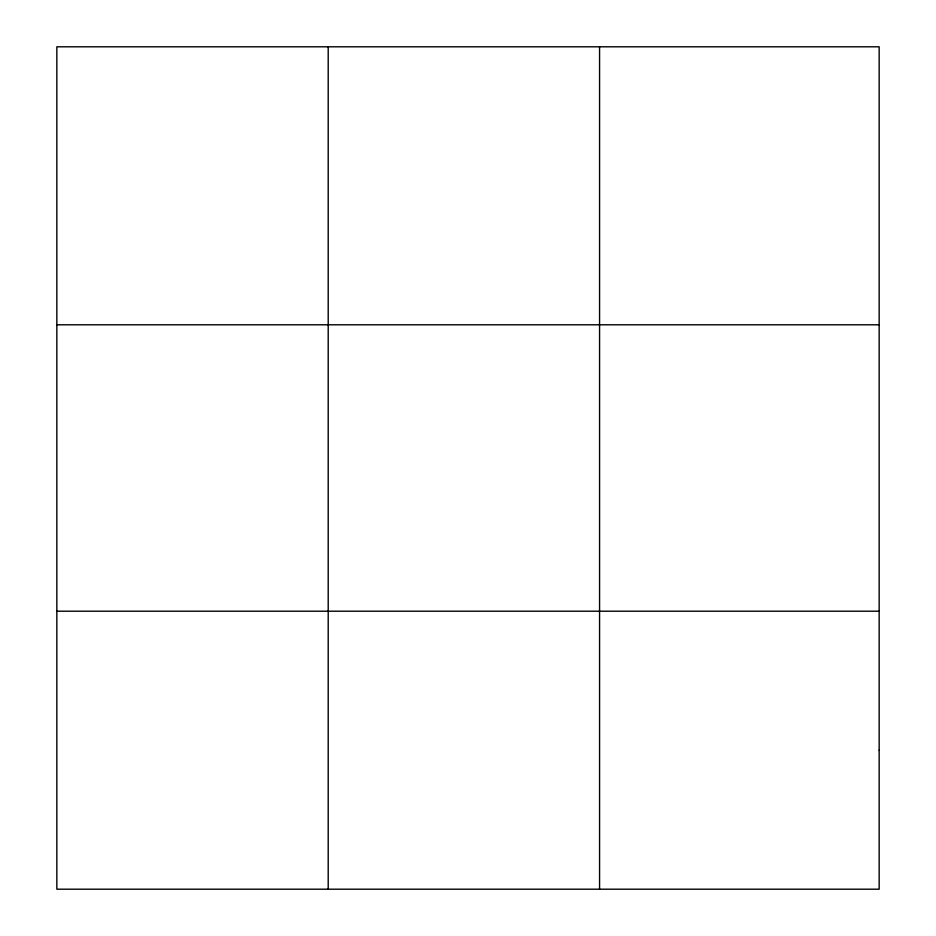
<?xml version="1.0" encoding="UTF-8"?>
<svg xmlns="http://www.w3.org/2000/svg" width="936" height="936" viewBox="0 0 936 936"><rect width="100%" height="100%" fill="white"/><g stroke="black" fill="none" stroke-linecap="round" stroke-linejoin="round"><path stroke-width="1.4" d="M328.208 46.8L328.208 889.2M599.567 46.8L599.567 889.2M56.839 324.792L879.161 324.792M56.839 611.208L879.161 611.208M879.161 750.204L879.161 889.2L56.839 889.2L56.839 46.8L879.161 46.8L879.161 750.204"/></g></svg>
